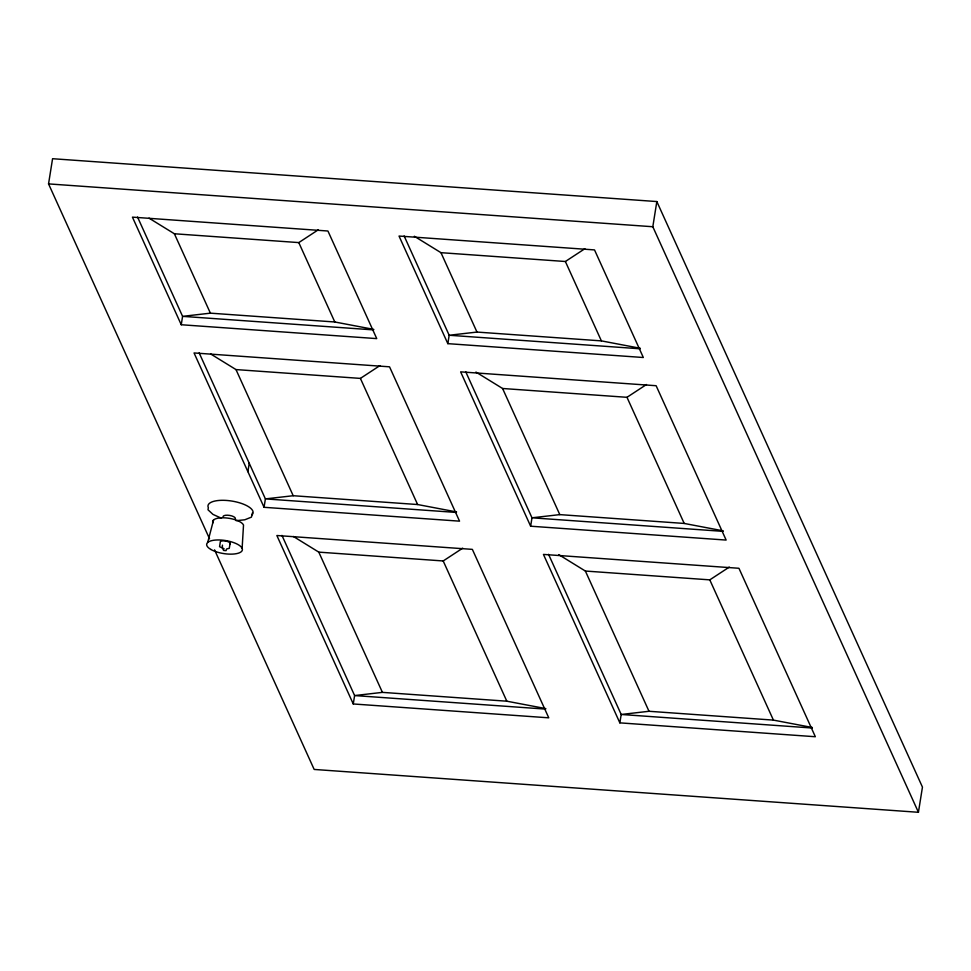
<?xml version="1.0" encoding="UTF-8"?>
<svg xmlns="http://www.w3.org/2000/svg" width="971" height="971" viewBox="0 0 971 971"><rect width="100%" height="100%" fill="white"/><g stroke="black" fill="none" stroke-linecap="round" stroke-linejoin="round"><path stroke-width="1.46" d="M222.444 545.119L222.31 547.656L223.585 550.448L226.061 550.63L226.595 548.967L229.265 548.336L230.151 543.202M242.131 548.287L243.515 525.044A15.73 5.729 9.1 0 0 225.442 517.883A15.73 5.729 9.1 0 0 212.892 522.871M209.554 538.808L48.55 183.895L52.568 158.71L656.833 201.555L922.45 787.105L918.432 812.29L314.167 769.445L214.555 549.865M181.249 324.739L132.432 217.14L327.931 231.013L376.748 338.612L181.249 324.739L182.584 316.352L137.53 217.031M247.896 471.675L249.231 463.276M264.051 507.299L194.042 352.946L389.541 366.82L459.55 521.16L264.051 507.299L265.399 498.9L199.14 352.837M353.262 703.963L276.856 535.507L472.355 549.368L548.761 717.824L353.262 703.963L354.609 695.564L281.954 535.397M447.837 343.649L399.02 236.05L594.519 249.911L643.336 357.51L447.837 343.649L449.172 335.25L404.118 235.929M530.639 526.209L460.63 371.857L656.129 385.718L726.138 540.07L530.639 526.209L531.987 517.81L465.716 371.735M918.432 812.29L652.815 226.741L656.833 201.555M619.85 722.861L543.444 554.417L738.943 568.278L815.349 736.734L619.85 722.861L621.197 714.474L548.542 554.307M252.424 512.931L251.453 517.13L244.777 519.788L236.159 520.699M207.685 542.461L213.559 519.971M149 218.135L174.379 233.768L298.789 242.592L318.294 229.799M210.61 353.942L235.989 369.575L360.399 378.399L379.904 365.618M414.326 236.256L440.968 252.678L565.377 261.502L584.882 248.71M475.924 372.063L502.577 388.485L626.987 397.309L646.492 384.516M293.424 536.49L318.791 552.135L443.201 560.959L462.718 548.166M558.738 554.623L585.379 571.045L709.789 579.857L729.306 567.076M373.75 329.387L334.801 321.984L210.391 313.16L182.584 316.352L373.568 329.897M640.338 348.298L601.389 340.882L476.979 332.07L449.172 335.25L640.156 348.795M456.564 511.948L417.615 504.532L293.206 495.72L265.399 498.9L456.382 512.445M723.152 530.846L684.203 523.442L559.794 514.618L531.987 517.81L722.97 531.355M545.775 708.599L506.826 701.196L382.416 692.372L354.609 695.564L545.593 709.109M812.363 727.51L773.414 720.106L649.004 711.282L621.197 714.474L812.181 728.019M48.55 183.895L652.815 226.741M224.119 548.797L219.555 546.685L220.223 542.498A5.098 1.857 9.1 0 1 225.612 541.029A5.098 1.857 9.1 0 1 229.933 544.136M221.461 518.259L212.977 514.399L208 509.787L208.328 507.687A22.819 8.302 9.1 0 1 232.433 501.157A22.819 8.302 9.1 0 1 251.78 515.031M565.377 261.502L601.389 340.882M626.987 397.309L684.203 523.442M709.789 579.857L773.414 720.106M440.968 252.678L476.979 332.07M502.577 388.485L559.794 514.618M585.379 571.045L649.004 711.282M298.789 242.592L334.801 321.984M360.399 378.399L417.615 504.532M443.201 560.959L506.826 701.196M174.379 233.768L210.391 313.16M235.989 369.575L293.206 495.72M318.791 552.135L382.416 692.372M223.087 517.227A6.287 2.282 9.1 0 1 229.726 515.431A6.287 2.282 9.1 0 1 235.055 519.242M210.853 549.452A18.097 6.591 9.1 0 0 241.366 551.625A18.097 6.591 9.1 0 0 221.352 540.058A18.097 6.591 9.1 0 0 210.853 549.452"/></g></svg>
